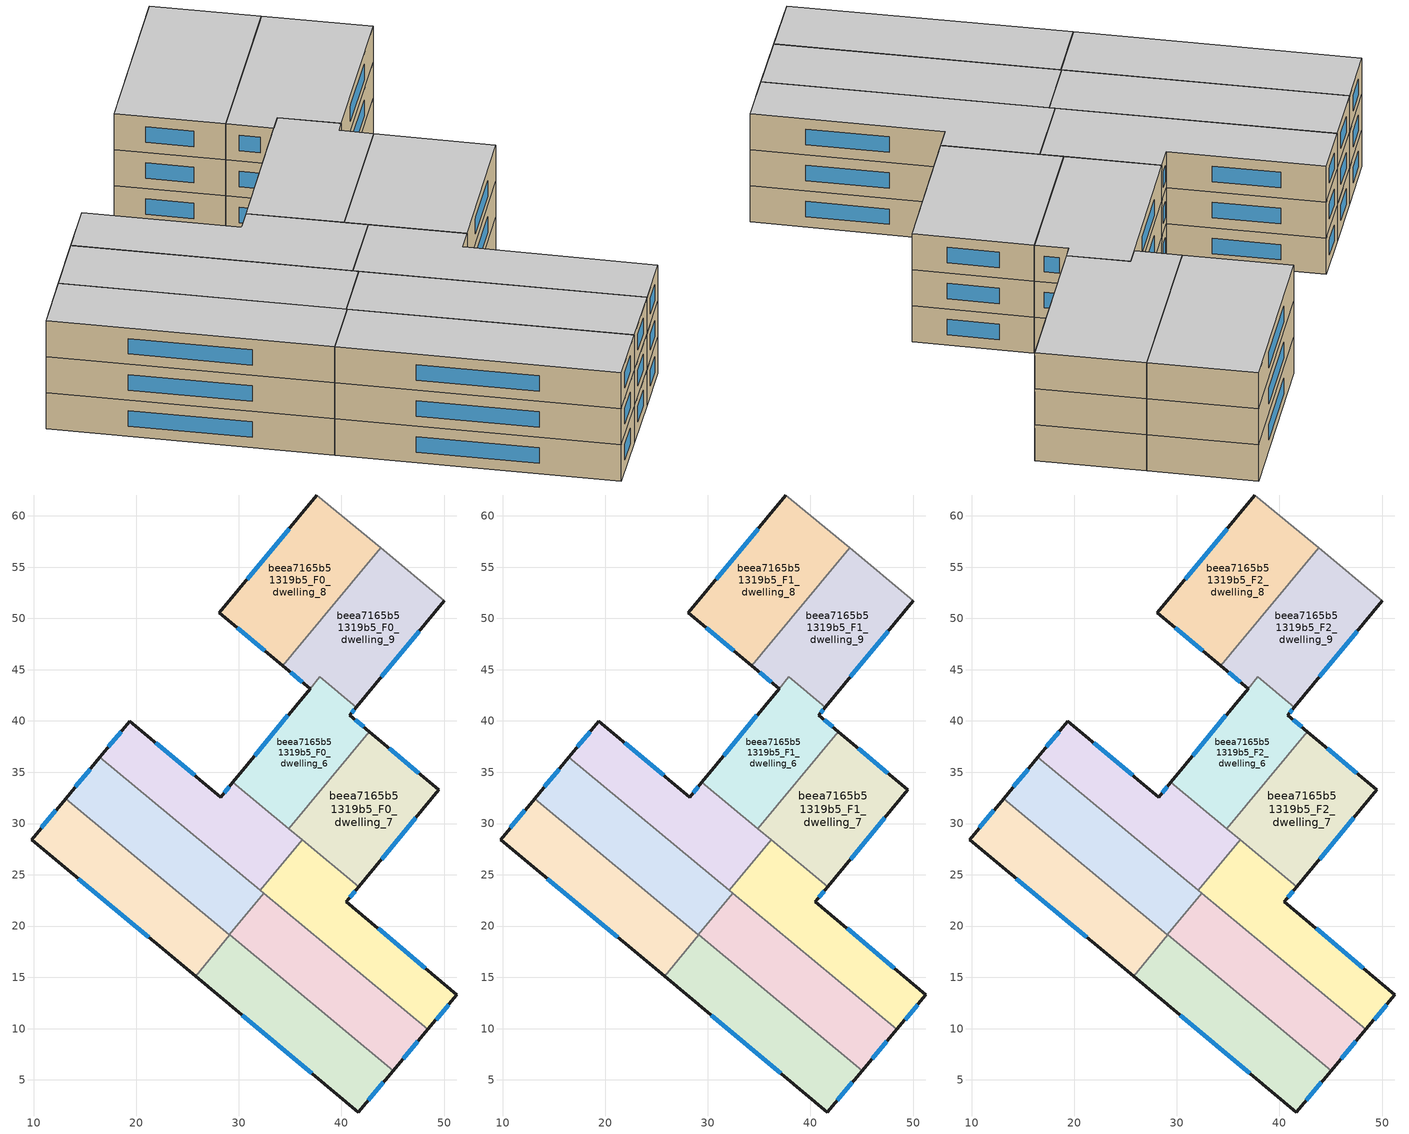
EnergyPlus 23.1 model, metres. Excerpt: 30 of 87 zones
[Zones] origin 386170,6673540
beea7165b51319b5_F0_dwelling_0
 floor ground (EU_floor_Construction): 29.12,19.13 25.78,15.1 9.79,28.42 13.11,32.43 z0
 wall outside (EU_wall_Construction): 13.11,32.43 9.79,28.42 25.78,15.1 z0:3
 wall to beea7165b51319b5_F0_dwelling_1 (EU_wall_Construction): 25.78,15.1 29.12,19.13 z0:3
 wall to beea7165b51319b5_F0_dwelling_2 (EU_wall_Construction): 29.08,19.17 13.11,32.43 z0:3
 wall to beea7165b51319b5_F0_dwelling_3 (EU_wall_Construction): 29.12,19.13 29.08,19.17 z0:3
 window (EU_Window_Construction): 14.36,24.61 21.21,18.91 / 12.16,31.29 10.74,29.57 z0.86:2.14
beea7165b51319b5_F0_dwelling_1
 floor ground (EU_floor_Construction): 45.05,5.91 41.66,1.87 25.78,15.1 29.12,19.13 z0
 wall outside (EU_wall_Construction): 25.78,15.1 41.66,1.87 45.05,5.91 z0:3
 wall to beea7165b51319b5_F0_dwelling_3 (EU_wall_Construction): 45.05,5.91 29.12,19.13 z0:3
 window (EU_Window_Construction): 42.63,3.03 44.08,4.76 / 30.31,11.32 37.12,5.65 z0.86:2.14
beea7165b51319b5_F0_dwelling_2
 floor ground (EU_floor_Construction): 32.43,23.2 29.08,19.17 13.11,32.43 16.45,36.46 z0
 wall outside (EU_wall_Construction): 16.45,36.46 13.11,32.43 z0:3
 wall to beea7165b51319b5_F0_dwelling_3 (EU_wall_Construction): 29.08,19.17 32.43,23.2 z0:3
 wall to beea7165b51319b5_F0_dwelling_4 (EU_wall_Construction): 32.09,23.47 16.45,36.46 z0:3
 wall to beea7165b51319b5_F0_dwelling_5 (EU_wall_Construction): 32.43,23.2 32.09,23.47 z0:3
 window (EU_Window_Construction): 15.5,35.31 14.07,33.58 z0.86:2.14
beea7165b51319b5_F0_dwelling_3
 floor ground (EU_floor_Construction): 48.41,9.92 45.05,5.91 29.08,19.17 32.43,23.2 z0
 wall outside (EU_wall_Construction): 45.05,5.91 48.41,9.92 z0:3
 wall to beea7165b51319b5_F0_dwelling_5 (EU_wall_Construction): 48.41,9.92 32.43,23.2 z0:3
 window (EU_Window_Construction): 46.01,7.06 47.45,8.77 z0.86:2.14
beea7165b51319b5_F0_dwelling_4
 floor ground (EU_floor_Construction): 29.41,34.02 36.18,28.4 32.09,23.47 16.45,36.46 19.35,39.97 28.22,32.58 z0
 wall outside (EU_wall_Construction): 29.41,34.02 28.22,32.58 19.35,39.97 16.45,36.46 z0:3
 wall to beea7165b51319b5_F0_dwelling_5 (EU_wall_Construction): 32.09,23.47 36.18,28.4 z0:3
 wall to beea7165b51319b5_F0_dwelling_6 (EU_wall_Construction): 34.85,29.51 29.41,34.02 z0:3
 wall to beea7165b51319b5_F0_dwelling_7 (EU_wall_Construction): 36.18,28.4 34.85,29.51 z0:3
 window (EU_Window_Construction): 29.07,33.61 28.56,32.99 / 18.52,38.97 17.28,37.47 / 25.69,34.69 21.88,37.86 z0.86:2.14
beea7165b51319b5_F0_dwelling_5
 floor ground (EU_floor_Construction): 41.68,23.83 40.49,22.38 51.26,13.3 48.41,9.92 32.09,23.47 36.18,28.4 z0
 wall outside (EU_wall_Construction): 48.41,9.92 51.26,13.3 40.49,22.38 41.68,23.83 z0:3
 wall to beea7165b51319b5_F0_dwelling_7 (EU_wall_Construction): 41.68,23.83 36.18,28.4 z0:3
 window (EU_Window_Construction): 40.83,22.8 41.34,23.42 / 48.18,15.9 43.57,19.79 / 49.23,10.89 50.44,12.34 z0.86:2.14
beea7165b51319b5_F0_dwelling_6
 floor ground (EU_floor_Construction): 41.44,41.33 40.81,40.57 42.71,38.97 34.85,29.51 29.41,34.02 36.94,43.15 37.88,44.29 z0
 wall outside (EU_wall_Construction): 42.71,38.97 40.81,40.57 41.44,41.33 / 36.94,43.15 29.41,34.02 z0:3
 wall to beea7165b51319b5_F0_dwelling_7 (EU_wall_Construction): 34.85,29.51 42.71,38.97 z0:3
 wall to beea7165b51319b5_F0_dwelling_9 (EU_wall_Construction): 41.44,41.33 37.88,44.29 36.94,43.15 z0:3
 window (EU_Window_Construction): 40.99,40.79 41.26,41.12 / 42.17,39.42 41.35,40.11 / 34.79,40.54 31.56,36.63 z0.86:2.14
beea7165b51319b5_F0_dwelling_7
 floor ground (EU_floor_Construction): 49.47,33.28 41.68,23.83 34.85,29.51 42.71,38.97 z0
 wall outside (EU_wall_Construction): 41.68,23.83 49.47,33.28 42.71,38.97 z0:3
 window (EU_Window_Construction): 47.54,34.91 44.64,37.34 / 43.91,26.53 47.25,30.58 z0.86:2.14
beea7165b51319b5_F0_dwelling_8
 floor ground (EU_floor_Construction): 43.82,56.87 35.22,46.5 34.28,45.38 28.1,50.54 37.61,62.03 z0
 wall outside (EU_wall_Construction): 37.61,62.03 28.1,50.54 34.28,45.38 z0:3
 wall adiabatic (EU_wall_Construction): 43.82,56.87 37.61,62.03 z0:3
 wall to beea7165b51319b5_F0_dwelling_9 (EU_wall_Construction): 34.28,45.38 35.22,46.5 43.82,56.87 z0:3
 window (EU_Window_Construction): 29.86,49.07 32.51,46.86 / 34.89,58.75 30.82,53.83 z0.86:2.14
beea7165b51319b5_F0_dwelling_9
 floor ground (EU_floor_Construction): 50.01,51.73 41.44,41.33 37.88,44.29 36.94,43.15 34.28,45.38 43.82,56.87 z0
 wall outside (EU_wall_Construction): 41.44,41.33 50.01,51.73 / 34.28,45.38 36.94,43.15 z0:3
 wall adiabatic (EU_wall_Construction): 50.01,51.73 43.82,56.87 z0:3
 window (EU_Window_Construction): 43.89,44.3 47.56,48.76 / 35.04,44.74 36.18,43.79 z0.86:2.14
beea7165b51319b5_F1_dwelling_0
 floor to beea7165b51319b5_F0_dwelling_0 (EU_floor_Construction): 29.12,19.13 25.78,15.1 9.79,28.42 13.11,32.43 z3
 wall outside (EU_wall_Construction): 13.11,32.43 9.79,28.42 25.78,15.1 z3:6
 wall to beea7165b51319b5_F1_dwelling_1 (EU_wall_Construction): 25.78,15.1 29.12,19.13 z3:6
 wall to beea7165b51319b5_F1_dwelling_2 (EU_wall_Construction): 29.08,19.17 13.11,32.43 z3:6
 wall to beea7165b51319b5_F1_dwelling_3 (EU_wall_Construction): 29.12,19.13 29.08,19.17 z3:6
 window (EU_Window_Construction): 14.36,24.61 21.21,18.91 / 12.16,31.29 10.74,29.57 z3.86:5.14
beea7165b51319b5_F1_dwelling_1
 floor to beea7165b51319b5_F0_dwelling_1 (EU_floor_Construction): 45.05,5.91 41.66,1.87 25.78,15.1 29.12,19.13 z3
 wall outside (EU_wall_Construction): 25.78,15.1 41.66,1.87 45.05,5.91 z3:6
 wall to beea7165b51319b5_F1_dwelling_3 (EU_wall_Construction): 45.05,5.91 29.12,19.13 z3:6
 window (EU_Window_Construction): 42.63,3.03 44.08,4.76 / 30.31,11.32 37.12,5.65 z3.86:5.14
beea7165b51319b5_F1_dwelling_2
 floor to beea7165b51319b5_F0_dwelling_2 (EU_floor_Construction): 32.43,23.2 29.08,19.17 13.11,32.43 16.45,36.46 z3
 wall outside (EU_wall_Construction): 16.45,36.46 13.11,32.43 z3:6
 wall to beea7165b51319b5_F1_dwelling_3 (EU_wall_Construction): 29.08,19.17 32.43,23.2 z3:6
 wall to beea7165b51319b5_F1_dwelling_4 (EU_wall_Construction): 32.09,23.47 16.45,36.46 z3:6
 wall to beea7165b51319b5_F1_dwelling_5 (EU_wall_Construction): 32.43,23.2 32.09,23.47 z3:6
 window (EU_Window_Construction): 15.5,35.31 14.07,33.58 z3.86:5.14
beea7165b51319b5_F1_dwelling_3
 floor to beea7165b51319b5_F0_dwelling_3 (EU_floor_Construction): 48.41,9.92 45.05,5.91 29.08,19.17 32.43,23.2 z3
 wall outside (EU_wall_Construction): 45.05,5.91 48.41,9.92 z3:6
 wall to beea7165b51319b5_F1_dwelling_5 (EU_wall_Construction): 48.41,9.92 32.43,23.2 z3:6
 window (EU_Window_Construction): 46.01,7.06 47.45,8.77 z3.86:5.14
beea7165b51319b5_F1_dwelling_4
 floor to beea7165b51319b5_F0_dwelling_4 (EU_floor_Construction): 29.41,34.02 36.18,28.4 32.09,23.47 16.45,36.46 19.35,39.97 28.22,32.58 z3
 wall outside (EU_wall_Construction): 29.41,34.02 28.22,32.58 19.35,39.97 16.45,36.46 z3:6
 wall to beea7165b51319b5_F1_dwelling_5 (EU_wall_Construction): 32.09,23.47 36.18,28.4 z3:6
 wall to beea7165b51319b5_F1_dwelling_6 (EU_wall_Construction): 34.85,29.51 29.41,34.02 z3:6
 wall to beea7165b51319b5_F1_dwelling_7 (EU_wall_Construction): 36.18,28.4 34.85,29.51 z3:6
 window (EU_Window_Construction): 29.07,33.61 28.56,32.99 / 18.52,38.97 17.28,37.47 / 25.69,34.69 21.88,37.86 z3.86:5.14
beea7165b51319b5_F1_dwelling_5
 floor to beea7165b51319b5_F0_dwelling_5 (EU_floor_Construction): 41.68,23.83 40.49,22.38 51.26,13.3 48.41,9.92 32.09,23.47 36.18,28.4 z3
 wall outside (EU_wall_Construction): 48.41,9.92 51.26,13.3 40.49,22.38 41.68,23.83 z3:6
 wall to beea7165b51319b5_F1_dwelling_7 (EU_wall_Construction): 41.68,23.83 36.18,28.4 z3:6
 window (EU_Window_Construction): 40.83,22.8 41.34,23.42 / 48.18,15.9 43.57,19.79 / 49.23,10.89 50.44,12.34 z3.86:5.14
beea7165b51319b5_F1_dwelling_6
 floor to beea7165b51319b5_F0_dwelling_6 (EU_floor_Construction): 41.44,41.33 40.81,40.57 42.71,38.97 34.85,29.51 29.41,34.02 36.94,43.15 37.88,44.29 z3
 wall outside (EU_wall_Construction): 42.71,38.97 40.81,40.57 41.44,41.33 / 36.94,43.15 29.41,34.02 z3:6
 wall to beea7165b51319b5_F1_dwelling_7 (EU_wall_Construction): 34.85,29.51 42.71,38.97 z3:6
 wall to beea7165b51319b5_F1_dwelling_9 (EU_wall_Construction): 41.44,41.33 37.88,44.29 36.94,43.15 z3:6
 window (EU_Window_Construction): 40.99,40.79 41.26,41.12 / 42.17,39.42 41.35,40.11 / 34.79,40.54 31.56,36.63 z3.86:5.14
beea7165b51319b5_F1_dwelling_7
 floor to beea7165b51319b5_F0_dwelling_7 (EU_floor_Construction): 49.47,33.28 41.68,23.83 34.85,29.51 42.71,38.97 z3
 wall outside (EU_wall_Construction): 41.68,23.83 49.47,33.28 42.71,38.97 z3:6
 window (EU_Window_Construction): 47.54,34.91 44.64,37.34 / 43.91,26.53 47.25,30.58 z3.86:5.14
beea7165b51319b5_F1_dwelling_8
 floor to beea7165b51319b5_F0_dwelling_8 (EU_floor_Construction): 43.82,56.87 35.22,46.5 34.28,45.38 28.1,50.54 37.61,62.03 z3
 wall outside (EU_wall_Construction): 37.61,62.03 28.1,50.54 34.28,45.38 z3:6
 wall adiabatic (EU_wall_Construction): 43.82,56.87 37.61,62.03 z3:6
 wall to beea7165b51319b5_F1_dwelling_9 (EU_wall_Construction): 34.28,45.38 35.22,46.5 43.82,56.87 z3:6
 window (EU_Window_Construction): 29.86,49.07 32.51,46.86 / 34.89,58.75 30.82,53.83 z3.86:5.14
beea7165b51319b5_F1_dwelling_9
 floor to beea7165b51319b5_F0_dwelling_9 (EU_floor_Construction): 50.01,51.73 41.44,41.33 37.88,44.29 36.94,43.15 34.28,45.38 43.82,56.87 z3
 wall outside (EU_wall_Construction): 41.44,41.33 50.01,51.73 / 34.28,45.38 36.94,43.15 z3:6
 wall adiabatic (EU_wall_Construction): 50.01,51.73 43.82,56.87 z3:6
 window (EU_Window_Construction): 43.89,44.3 47.56,48.76 / 35.04,44.74 36.18,43.79 z3.86:5.14
beea7165b51319b5_F2_dwelling_0
 floor to beea7165b51319b5_F1_dwelling_0 (EU_floor_Construction): 29.12,19.13 25.78,15.1 9.79,28.42 13.11,32.43 z6
 wall outside (EU_wall_Construction): 13.11,32.43 9.79,28.42 25.78,15.1 z6:9
 wall to beea7165b51319b5_F2_dwelling_1 (EU_wall_Construction): 25.78,15.1 29.12,19.13 z6:9
 wall to beea7165b51319b5_F2_dwelling_2 (EU_wall_Construction): 29.08,19.17 13.11,32.43 z6:9
 wall to beea7165b51319b5_F2_dwelling_3 (EU_wall_Construction): 29.12,19.13 29.08,19.17 z6:9
 window (EU_Window_Construction): 14.36,24.61 21.21,18.91 / 12.16,31.29 10.74,29.57 z6.86:8.14
 ceiling to beea7165b51319b5_F3_dwelling_0 (EU_floor_Construction): 25.78,15.1 29.12,19.13 13.11,32.43 9.79,28.42 z9
beea7165b51319b5_F2_dwelling_1
 floor to beea7165b51319b5_F1_dwelling_1 (EU_floor_Construction): 45.05,5.91 41.66,1.87 25.78,15.1 29.12,19.13 z6
 wall outside (EU_wall_Construction): 25.78,15.1 41.66,1.87 45.05,5.91 z6:9
 wall to beea7165b51319b5_F2_dwelling_3 (EU_wall_Construction): 45.05,5.91 29.12,19.13 z6:9
 window (EU_Window_Construction): 42.63,3.03 44.08,4.76 / 30.31,11.32 37.12,5.65 z6.86:8.14
 ceiling to beea7165b51319b5_F3_dwelling_1 (EU_floor_Construction): 41.66,1.87 45.05,5.91 29.12,19.13 25.78,15.1 z9
beea7165b51319b5_F2_dwelling_2
 floor to beea7165b51319b5_F1_dwelling_2 (EU_floor_Construction): 32.43,23.2 29.08,19.17 13.11,32.43 16.45,36.46 z6
 wall outside (EU_wall_Construction): 16.45,36.46 13.11,32.43 z6:9
 wall to beea7165b51319b5_F2_dwelling_3 (EU_wall_Construction): 29.08,19.17 32.43,23.2 z6:9
 wall to beea7165b51319b5_F2_dwelling_4 (EU_wall_Construction): 32.09,23.47 16.45,36.46 z6:9
 wall to beea7165b51319b5_F2_dwelling_5 (EU_wall_Construction): 32.43,23.2 32.09,23.47 z6:9
 window (EU_Window_Construction): 15.5,35.31 14.07,33.58 z6.86:8.14
 ceiling to beea7165b51319b5_F3_dwelling_2 (EU_floor_Construction): 29.08,19.17 32.43,23.2 16.45,36.46 13.11,32.43 z9
beea7165b51319b5_F2_dwelling_3
 floor to beea7165b51319b5_F1_dwelling_3 (EU_floor_Construction): 48.41,9.92 45.05,5.91 29.08,19.17 32.43,23.2 z6
 wall outside (EU_wall_Construction): 45.05,5.91 48.41,9.92 z6:9
 wall to beea7165b51319b5_F2_dwelling_5 (EU_wall_Construction): 48.41,9.92 32.43,23.2 z6:9
 window (EU_Window_Construction): 46.01,7.06 47.45,8.77 z6.86:8.14
 ceiling to beea7165b51319b5_F3_dwelling_3 (EU_floor_Construction): 45.05,5.91 48.41,9.92 32.43,23.2 29.08,19.17 z9
beea7165b51319b5_F2_dwelling_4
 floor to beea7165b51319b5_F1_dwelling_4 (EU_floor_Construction): 29.41,34.02 36.18,28.4 32.09,23.47 16.45,36.46 19.35,39.97 28.22,32.58 z6
 wall outside (EU_wall_Construction): 29.41,34.02 28.22,32.58 19.35,39.97 16.45,36.46 z6:9
 wall to beea7165b51319b5_F2_dwelling_5 (EU_wall_Construction): 32.09,23.47 36.18,28.4 z6:9
 wall to beea7165b51319b5_F2_dwelling_6 (EU_wall_Construction): 34.85,29.51 29.41,34.02 z6:9
 wall to beea7165b51319b5_F2_dwelling_7 (EU_wall_Construction): 36.18,28.4 34.85,29.51 z6:9
 window (EU_Window_Construction): 29.07,33.61 28.56,32.99 / 18.52,38.97 17.28,37.47 / 25.69,34.69 21.88,37.86 z6.86:8.14
 ceiling to beea7165b51319b5_F3_dwelling_4 (EU_floor_Construction): 32.09,23.47 36.18,28.4 29.41,34.02 28.22,32.58 19.35,39.97 16.45,36.46 z9
beea7165b51319b5_F2_dwelling_5
 floor to beea7165b51319b5_F1_dwelling_5 (EU_floor_Construction): 41.68,23.83 40.49,22.38 51.26,13.3 48.41,9.92 32.09,23.47 36.18,28.4 z6
 wall outside (EU_wall_Construction): 48.41,9.92 51.26,13.3 40.49,22.38 41.68,23.83 z6:9
 wall to beea7165b51319b5_F2_dwelling_7 (EU_wall_Construction): 41.68,23.83 36.18,28.4 z6:9
 window (EU_Window_Construction): 40.83,22.8 41.34,23.42 / 48.18,15.9 43.57,19.79 / 49.23,10.89 50.44,12.34 z6.86:8.14
 ceiling to beea7165b51319b5_F3_dwelling_5 (EU_floor_Construction): 48.41,9.92 51.26,13.3 40.49,22.38 41.68,23.83 36.18,28.4 32.09,23.47 z9
beea7165b51319b5_F2_dwelling_6
 floor to beea7165b51319b5_F1_dwelling_6 (EU_floor_Construction): 41.44,41.33 40.81,40.57 42.71,38.97 34.85,29.51 29.41,34.02 36.94,43.15 37.88,44.29 z6
 wall outside (EU_wall_Construction): 42.71,38.97 40.81,40.57 41.44,41.33 / 36.94,43.15 29.41,34.02 z6:9
 wall to beea7165b51319b5_F2_dwelling_7 (EU_wall_Construction): 34.85,29.51 42.71,38.97 z6:9
 wall to beea7165b51319b5_F2_dwelling_9 (EU_wall_Construction): 41.44,41.33 37.88,44.29 36.94,43.15 z6:9
 window (EU_Window_Construction): 40.99,40.79 41.26,41.12 / 42.17,39.42 41.35,40.11 / 34.79,40.54 31.56,36.63 z6.86:8.14
 ceiling to beea7165b51319b5_F3_dwelling_6 (EU_floor_Construction): 34.85,29.51 42.71,38.97 40.81,40.57 41.44,41.33 37.88,44.29 36.94,43.15 29.41,34.02 z9
beea7165b51319b5_F2_dwelling_7
 floor to beea7165b51319b5_F1_dwelling_7 (EU_floor_Construction): 49.47,33.28 41.68,23.83 34.85,29.51 42.71,38.97 z6
 wall outside (EU_wall_Construction): 41.68,23.83 49.47,33.28 42.71,38.97 z6:9
 window (EU_Window_Construction): 47.54,34.91 44.64,37.34 / 43.91,26.53 47.25,30.58 z6.86:8.14
 ceiling to beea7165b51319b5_F3_dwelling_7 (EU_floor_Construction): 41.68,23.83 49.47,33.28 42.71,38.97 34.85,29.51 z9
beea7165b51319b5_F2_dwelling_8
 floor to beea7165b51319b5_F1_dwelling_8 (EU_floor_Construction): 43.82,56.87 35.22,46.5 34.28,45.38 28.1,50.54 37.61,62.03 z6
 wall outside (EU_wall_Construction): 37.61,62.03 28.1,50.54 34.28,45.38 z6:9
 wall adiabatic (EU_wall_Construction): 43.82,56.87 37.61,62.03 z6:9
 wall to beea7165b51319b5_F2_dwelling_9 (EU_wall_Construction): 34.28,45.38 35.22,46.5 43.82,56.87 z6:9
 window (EU_Window_Construction): 29.86,49.07 32.51,46.86 / 34.89,58.75 30.82,53.83 z6.86:8.14
 ceiling to beea7165b51319b5_F3_dwelling_8 (EU_floor_Construction): 35.22,46.5 43.82,56.87 37.61,62.03 28.1,50.54 34.28,45.38 z9
beea7165b51319b5_F2_dwelling_9
 floor to beea7165b51319b5_F1_dwelling_9 (EU_floor_Construction): 50.01,51.73 41.44,41.33 37.88,44.29 36.94,43.15 34.28,45.38 43.82,56.87 z6
 wall outside (EU_wall_Construction): 41.44,41.33 50.01,51.73 / 34.28,45.38 36.94,43.15 z6:9
 wall adiabatic (EU_wall_Construction): 50.01,51.73 43.82,56.87 z6:9
 window (EU_Window_Construction): 43.89,44.3 47.56,48.76 / 35.04,44.74 36.18,43.79 z6.86:8.14
 ceiling to beea7165b51319b5_F3_dwelling_9 (EU_floor_Construction): 41.44,41.33 50.01,51.73 43.82,56.87 34.28,45.38 36.94,43.15 37.88,44.29 z9
[Building]
EU S2 Campaign: North Axis=0; Terrain=City; Solar Distribution=FullExterior
[Site:Location]
Helsinki-Vantaa.AP: Latitude=60.317; Longitude=24.963; Time Zone=2; Elevation=54.6
[SizingPeriod:WeatherFileDays]
AnnualSizingPeriod: Begin Month=1; Begin Day of Month=1; End Month=12; End Day of Month=31; Day of Week for Start Day=Monday; Use Weather File Daylight Saving Period=No; Use Weather File Rain and Snow Indicators=No
[MATERIAL]
EU_InternalMass_Material: Roughness=MediumRough; Thickness=0.1; Conductivity=1; Density=1800; Specific Heat=900; Thermal Absorptance=0.9; Solar Absorptance=0.7; Visible Absorptance=0.7
[MATERIAL:NOMASS] Roughness=MediumRough; Thermal Absorptance=0.9; Solar Absorptance=0.7; Visible Absorptance=0.7
Name | Thermal Resistance
EU_wall_NoMass | 1.10183
EU_floor_NoMass | 1.70606
[WINDOWMATERIAL:SIMPLEGLAZINGSYSTEM]
EU_Window_SimpleGlazing: UFactor=3.11035; Solar Heat Gain Coefficient=0.8; Visible Transmittance=0.8
[CONSTRUCTION]
EU_wall_Construction: EU_wall_NoMass
EU_floor_Construction: EU_floor_NoMass
EU_Window_Construction: EU_Window_SimpleGlazing
EU_InternalMass_Construction: EU_InternalMass_Material
[ZONE] Type=1; Multiplier=1; Ceiling Height=autocalculate; Floor Area=autocalculate; Part of Total Floor Area=Yes
Name | Volume
beea7165b51319b5_F0_dwelling_0; beea7165b51319b5_F1_dwelling_0; beea7165b51319b5_F2_dwelling_0; beea7165b51319b5_F0_dwelling_3; beea7165b51319b5_F1_dwelling_3; beea7165b51319b5_F2_dwelling_3 | 326.14
beea7165b51319b5_F0_dwelling_1; beea7165b51319b5_F1_dwelling_1; beea7165b51319b5_F2_dwelling_1 | 326.136
beea7165b51319b5_F0_dwelling_2; beea7165b51319b5_F1_dwelling_2; beea7165b51319b5_F2_dwelling_2 | 326.131
beea7165b51319b5_F0_dwelling_4; beea7165b51319b5_F1_dwelling_4; beea7165b51319b5_F2_dwelling_4 | 326.134
beea7165b51319b5_F0_dwelling_5; beea7165b51319b5_F1_dwelling_5; beea7165b51319b5_F2_dwelling_5; beea7165b51319b5_F0_dwelling_7; beea7165b51319b5_F1_dwelling_7; beea7165b51319b5_F2_dwelling_7 | 326.153
beea7165b51319b5_F0_dwelling_6; beea7165b51319b5_F1_dwelling_6; beea7165b51319b5_F2_dwelling_6 | 275.742
beea7165b51319b5_F0_dwelling_8; beea7165b51319b5_F1_dwelling_8; beea7165b51319b5_F2_dwelling_8 | 361.25
beea7165b51319b5_F0_dwelling_9; beea7165b51319b5_F1_dwelling_9; beea7165b51319b5_F2_dwelling_9 | 341.477
[INTERNALMASS] Construction=EU_InternalMass_Construction
Name | Zone or ZoneList | Surface Area
beea7165b51319b5_F0_dwelling_0_EU_InternalMass | beea7165b51319b5_F0_dwelling_0 | 108.714
beea7165b51319b5_F0_dwelling_1_EU_InternalMass | beea7165b51319b5_F0_dwelling_1 | 108.712
beea7165b51319b5_F0_dwelling_2_EU_InternalMass | beea7165b51319b5_F0_dwelling_2 | 108.711
beea7165b51319b5_F0_dwelling_3_EU_InternalMass | beea7165b51319b5_F0_dwelling_3 | 108.713
beea7165b51319b5_F0_dwelling_4_EU_InternalMass | beea7165b51319b5_F0_dwelling_4 | 108.711
beea7165b51319b5_F0_dwelling_5_EU_InternalMass | beea7165b51319b5_F0_dwelling_5 | 108.718
beea7165b51319b5_F0_dwelling_6_EU_InternalMass | beea7165b51319b5_F0_dwelling_6 | 91.9176
beea7165b51319b5_F0_dwelling_7_EU_InternalMass | beea7165b51319b5_F0_dwelling_7 | 108.718
beea7165b51319b5_F0_dwelling_8_EU_InternalMass | beea7165b51319b5_F0_dwelling_8 | 120.417
beea7165b51319b5_F0_dwelling_9_EU_InternalMass | beea7165b51319b5_F0_dwelling_9 | 113.823
beea7165b51319b5_F1_dwelling_0_EU_InternalMass | beea7165b51319b5_F1_dwelling_0 | 108.714
beea7165b51319b5_F1_dwelling_1_EU_InternalMass | beea7165b51319b5_F1_dwelling_1 | 108.712
beea7165b51319b5_F1_dwelling_2_EU_InternalMass | beea7165b51319b5_F1_dwelling_2 | 108.711
beea7165b51319b5_F1_dwelling_3_EU_InternalMass | beea7165b51319b5_F1_dwelling_3 | 108.713
beea7165b51319b5_F1_dwelling_4_EU_InternalMass | beea7165b51319b5_F1_dwelling_4 | 108.711
beea7165b51319b5_F1_dwelling_5_EU_InternalMass | beea7165b51319b5_F1_dwelling_5 | 108.718
beea7165b51319b5_F1_dwelling_6_EU_InternalMass | beea7165b51319b5_F1_dwelling_6 | 91.9176
beea7165b51319b5_F1_dwelling_7_EU_InternalMass | beea7165b51319b5_F1_dwelling_7 | 108.718
beea7165b51319b5_F1_dwelling_8_EU_InternalMass | beea7165b51319b5_F1_dwelling_8 | 120.417
beea7165b51319b5_F1_dwelling_9_EU_InternalMass | beea7165b51319b5_F1_dwelling_9 | 113.823
beea7165b51319b5_F2_dwelling_0_EU_InternalMass | beea7165b51319b5_F2_dwelling_0 | 108.714
beea7165b51319b5_F2_dwelling_1_EU_InternalMass | beea7165b51319b5_F2_dwelling_1 | 108.712
beea7165b51319b5_F2_dwelling_2_EU_InternalMass | beea7165b51319b5_F2_dwelling_2 | 108.711
beea7165b51319b5_F2_dwelling_3_EU_InternalMass | beea7165b51319b5_F2_dwelling_3 | 108.713
beea7165b51319b5_F2_dwelling_4_EU_InternalMass | beea7165b51319b5_F2_dwelling_4 | 108.711
beea7165b51319b5_F2_dwelling_5_EU_InternalMass | beea7165b51319b5_F2_dwelling_5 | 108.718
beea7165b51319b5_F2_dwelling_6_EU_InternalMass | beea7165b51319b5_F2_dwelling_6 | 91.9176
beea7165b51319b5_F2_dwelling_7_EU_InternalMass | beea7165b51319b5_F2_dwelling_7 | 108.718
beea7165b51319b5_F2_dwelling_8_EU_InternalMass | beea7165b51319b5_F2_dwelling_8 | 120.417
beea7165b51319b5_F2_dwelling_9_EU_InternalMass | beea7165b51319b5_F2_dwelling_9 | 113.823
[OTHEREQUIPMENT] Fuel Type=Electricity; Design Level Calculation Method=Watts/Area; Power per Zone Floor Area=1; Fraction Latent=0; Fraction Radiant=0; Fraction Lost=0; Carbon Dioxide Generation Rate=0; EndUse Subcategory=EU_Step8_InternalGains
Name | Zone or ZoneList or Space or SpaceList | Schedule
EU_Step8_InternalGain_beea7165b51319b5_F0_dwelling_0_f000 | beea7165b51319b5_F0_dwelling_0 | EU_Step8_GainSchedule_beea7165b51319b5_F0_dwelling_0_f000
EU_Step8_InternalGain_beea7165b51319b5_F0_dwelling_1_f000 | beea7165b51319b5_F0_dwelling_1 | EU_Step8_GainSchedule_beea7165b51319b5_F0_dwelling_1_f000
EU_Step8_InternalGain_beea7165b51319b5_F0_dwelling_2_f000 | beea7165b51319b5_F0_dwelling_2 | EU_Step8_GainSchedule_beea7165b51319b5_F0_dwelling_2_f000
EU_Step8_InternalGain_beea7165b51319b5_F0_dwelling_3_f000 | beea7165b51319b5_F0_dwelling_3 | EU_Step8_GainSchedule_beea7165b51319b5_F0_dwelling_3_f000
EU_Step8_InternalGain_beea7165b51319b5_F0_dwelling_4_f000 | beea7165b51319b5_F0_dwelling_4 | EU_Step8_GainSchedule_beea7165b51319b5_F0_dwelling_4_f000
EU_Step8_InternalGain_beea7165b51319b5_F0_dwelling_5_f000 | beea7165b51319b5_F0_dwelling_5 | EU_Step8_GainSchedule_beea7165b51319b5_F0_dwelling_5_f000
EU_Step8_InternalGain_beea7165b51319b5_F0_dwelling_6_f000 | beea7165b51319b5_F0_dwelling_6 | EU_Step8_GainSchedule_beea7165b51319b5_F0_dwelling_6_f000
EU_Step8_InternalGain_beea7165b51319b5_F0_dwelling_7_f000 | beea7165b51319b5_F0_dwelling_7 | EU_Step8_GainSchedule_beea7165b51319b5_F0_dwelling_7_f000
EU_Step8_InternalGain_beea7165b51319b5_F0_dwelling_8_f000 | beea7165b51319b5_F0_dwelling_8 | EU_Step8_GainSchedule_beea7165b51319b5_F0_dwelling_8_f000
EU_Step8_InternalGain_beea7165b51319b5_F0_dwelling_9_f000 | beea7165b51319b5_F0_dwelling_9 | EU_Step8_GainSchedule_beea7165b51319b5_F0_dwelling_9_f000
EU_Step8_InternalGain_beea7165b51319b5_F1_dwelling_0_f000 | beea7165b51319b5_F1_dwelling_0 | EU_Step8_GainSchedule_beea7165b51319b5_F1_dwelling_0_f000
EU_Step8_InternalGain_beea7165b51319b5_F1_dwelling_1_f000 | beea7165b51319b5_F1_dwelling_1 | EU_Step8_GainSchedule_beea7165b51319b5_F1_dwelling_1_f000
EU_Step8_InternalGain_beea7165b51319b5_F1_dwelling_2_f000 | beea7165b51319b5_F1_dwelling_2 | EU_Step8_GainSchedule_beea7165b51319b5_F1_dwelling_2_f000
EU_Step8_InternalGain_beea7165b51319b5_F1_dwelling_3_f000 | beea7165b51319b5_F1_dwelling_3 | EU_Step8_GainSchedule_beea7165b51319b5_F1_dwelling_3_f000
EU_Step8_InternalGain_beea7165b51319b5_F1_dwelling_4_f000 | beea7165b51319b5_F1_dwelling_4 | EU_Step8_GainSchedule_beea7165b51319b5_F1_dwelling_4_f000
EU_Step8_InternalGain_beea7165b51319b5_F1_dwelling_5_f000 | beea7165b51319b5_F1_dwelling_5 | EU_Step8_GainSchedule_beea7165b51319b5_F1_dwelling_5_f000
EU_Step8_InternalGain_beea7165b51319b5_F1_dwelling_6_f000 | beea7165b51319b5_F1_dwelling_6 | EU_Step8_GainSchedule_beea7165b51319b5_F1_dwelling_6_f000
EU_Step8_InternalGain_beea7165b51319b5_F1_dwelling_7_f000 | beea7165b51319b5_F1_dwelling_7 | EU_Step8_GainSchedule_beea7165b51319b5_F1_dwelling_7_f000
EU_Step8_InternalGain_beea7165b51319b5_F1_dwelling_8_f000 | beea7165b51319b5_F1_dwelling_8 | EU_Step8_GainSchedule_beea7165b51319b5_F1_dwelling_8_f000
EU_Step8_InternalGain_beea7165b51319b5_F1_dwelling_9_f000 | beea7165b51319b5_F1_dwelling_9 | EU_Step8_GainSchedule_beea7165b51319b5_F1_dwelling_9_f000
EU_Step8_InternalGain_beea7165b51319b5_F2_dwelling_0_f000 | beea7165b51319b5_F2_dwelling_0 | EU_Step8_GainSchedule_beea7165b51319b5_F2_dwelling_0_f000
EU_Step8_InternalGain_beea7165b51319b5_F2_dwelling_1_f000 | beea7165b51319b5_F2_dwelling_1 | EU_Step8_GainSchedule_beea7165b51319b5_F2_dwelling_1_f000
EU_Step8_InternalGain_beea7165b51319b5_F2_dwelling_2_f000 | beea7165b51319b5_F2_dwelling_2 | EU_Step8_GainSchedule_beea7165b51319b5_F2_dwelling_2_f000
EU_Step8_InternalGain_beea7165b51319b5_F2_dwelling_3_f000 | beea7165b51319b5_F2_dwelling_3 | EU_Step8_GainSchedule_beea7165b51319b5_F2_dwelling_3_f000
EU_Step8_InternalGain_beea7165b51319b5_F2_dwelling_4_f000 | beea7165b51319b5_F2_dwelling_4 | EU_Step8_GainSchedule_beea7165b51319b5_F2_dwelling_4_f000
EU_Step8_InternalGain_beea7165b51319b5_F2_dwelling_5_f000 | beea7165b51319b5_F2_dwelling_5 | EU_Step8_GainSchedule_beea7165b51319b5_F2_dwelling_5_f000
EU_Step8_InternalGain_beea7165b51319b5_F2_dwelling_6_f000 | beea7165b51319b5_F2_dwelling_6 | EU_Step8_GainSchedule_beea7165b51319b5_F2_dwelling_6_f000
EU_Step8_InternalGain_beea7165b51319b5_F2_dwelling_7_f000 | beea7165b51319b5_F2_dwelling_7 | EU_Step8_GainSchedule_beea7165b51319b5_F2_dwelling_7_f000
EU_Step8_InternalGain_beea7165b51319b5_F2_dwelling_8_f000 | beea7165b51319b5_F2_dwelling_8 | EU_Step8_GainSchedule_beea7165b51319b5_F2_dwelling_8_f000
EU_Step8_InternalGain_beea7165b51319b5_F2_dwelling_9_f000 | beea7165b51319b5_F2_dwelling_9 | EU_Step8_GainSchedule_beea7165b51319b5_F2_dwelling_9_f000
[ZONEVENTILATION:DESIGNFLOWRATE] Schedule=EU_AlwaysOn; Design Flow Rate Calculation Method=AirChanges/Hour; Air Changes per Hour=0.756316; Ventilation Type=Natural; Fan Pressure Rise=0; Fan Total Efficiency=1; Constant Term Coefficient=1; Temperature Term Coefficient=0; Velocity Term Coefficient=0; Velocity Squared Term Coefficient=0; Minimum Indoor Temperature=-100; Maximum Indoor Temperature=100; Delta Temperature=-100; Minimum Outdoor Temperature=-100; Maximum Outdoor Temperature=100; Maximum Wind Speed=40
Name | Zone or ZoneList or Space or SpaceList
EU_ConstantAir_beea7165b51319b5_F0_dwelling_0 | beea7165b51319b5_F0_dwelling_0
EU_ConstantAir_beea7165b51319b5_F0_dwelling_1 | beea7165b51319b5_F0_dwelling_1
EU_ConstantAir_beea7165b51319b5_F0_dwelling_2 | beea7165b51319b5_F0_dwelling_2
EU_ConstantAir_beea7165b51319b5_F0_dwelling_3 | beea7165b51319b5_F0_dwelling_3
EU_ConstantAir_beea7165b51319b5_F0_dwelling_4 | beea7165b51319b5_F0_dwelling_4
EU_ConstantAir_beea7165b51319b5_F0_dwelling_5 | beea7165b51319b5_F0_dwelling_5
EU_ConstantAir_beea7165b51319b5_F0_dwelling_6 | beea7165b51319b5_F0_dwelling_6
EU_ConstantAir_beea7165b51319b5_F0_dwelling_7 | beea7165b51319b5_F0_dwelling_7
EU_ConstantAir_beea7165b51319b5_F0_dwelling_8 | beea7165b51319b5_F0_dwelling_8
EU_ConstantAir_beea7165b51319b5_F0_dwelling_9 | beea7165b51319b5_F0_dwelling_9
EU_ConstantAir_beea7165b51319b5_F1_dwelling_0 | beea7165b51319b5_F1_dwelling_0
EU_ConstantAir_beea7165b51319b5_F1_dwelling_1 | beea7165b51319b5_F1_dwelling_1
EU_ConstantAir_beea7165b51319b5_F1_dwelling_2 | beea7165b51319b5_F1_dwelling_2
EU_ConstantAir_beea7165b51319b5_F1_dwelling_3 | beea7165b51319b5_F1_dwelling_3
EU_ConstantAir_beea7165b51319b5_F1_dwelling_4 | beea7165b51319b5_F1_dwelling_4
EU_ConstantAir_beea7165b51319b5_F1_dwelling_5 | beea7165b51319b5_F1_dwelling_5
EU_ConstantAir_beea7165b51319b5_F1_dwelling_6 | beea7165b51319b5_F1_dwelling_6
EU_ConstantAir_beea7165b51319b5_F1_dwelling_7 | beea7165b51319b5_F1_dwelling_7
EU_ConstantAir_beea7165b51319b5_F1_dwelling_8 | beea7165b51319b5_F1_dwelling_8
EU_ConstantAir_beea7165b51319b5_F1_dwelling_9 | beea7165b51319b5_F1_dwelling_9
EU_ConstantAir_beea7165b51319b5_F2_dwelling_0 | beea7165b51319b5_F2_dwelling_0
EU_ConstantAir_beea7165b51319b5_F2_dwelling_1 | beea7165b51319b5_F2_dwelling_1
EU_ConstantAir_beea7165b51319b5_F2_dwelling_2 | beea7165b51319b5_F2_dwelling_2
EU_ConstantAir_beea7165b51319b5_F2_dwelling_3 | beea7165b51319b5_F2_dwelling_3
EU_ConstantAir_beea7165b51319b5_F2_dwelling_4 | beea7165b51319b5_F2_dwelling_4
EU_ConstantAir_beea7165b51319b5_F2_dwelling_5 | beea7165b51319b5_F2_dwelling_5
EU_ConstantAir_beea7165b51319b5_F2_dwelling_6 | beea7165b51319b5_F2_dwelling_6
EU_ConstantAir_beea7165b51319b5_F2_dwelling_7 | beea7165b51319b5_F2_dwelling_7
EU_ConstantAir_beea7165b51319b5_F2_dwelling_8 | beea7165b51319b5_F2_dwelling_8
EU_ConstantAir_beea7165b51319b5_F2_dwelling_9 | beea7165b51319b5_F2_dwelling_9
[HVACTEMPLATE:THERMOSTAT] Constant Heating Setpoint=20; Constant Cooling Setpoint=50
EU_HeatOnly_beea7165b51319b5_F0_dwelling_0; EU_HeatOnly_beea7165b51319b5_F0_dwelling_1; EU_HeatOnly_beea7165b51319b5_F0_dwelling_2; EU_HeatOnly_beea7165b51319b5_F0_dwelling_3; EU_HeatOnly_beea7165b51319b5_F0_dwelling_4; EU_HeatOnly_beea7165b51319b5_F0_dwelling_5; EU_HeatOnly_beea7165b51319b5_F0_dwelling_6; EU_HeatOnly_beea7165b51319b5_F0_dwelling_7; EU_HeatOnly_beea7165b51319b5_F0_dwelling_8; EU_HeatOnly_beea7165b51319b5_F0_dwelling_9; EU_HeatOnly_beea7165b51319b5_F1_dwelling_0; EU_HeatOnly_beea7165b51319b5_F1_dwelling_1; EU_HeatOnly_beea7165b51319b5_F1_dwelling_2; EU_HeatOnly_beea7165b51319b5_F1_dwelling_3; EU_HeatOnly_beea7165b51319b5_F1_dwelling_4; EU_HeatOnly_beea7165b51319b5_F1_dwelling_5; EU_HeatOnly_beea7165b51319b5_F1_dwelling_6; EU_HeatOnly_beea7165b51319b5_F1_dwelling_7; EU_HeatOnly_beea7165b51319b5_F1_dwelling_8; EU_HeatOnly_beea7165b51319b5_F1_dwelling_9; EU_HeatOnly_beea7165b51319b5_F2_dwelling_0; EU_HeatOnly_beea7165b51319b5_F2_dwelling_1; EU_HeatOnly_beea7165b51319b5_F2_dwelling_2; EU_HeatOnly_beea7165b51319b5_F2_dwelling_3; EU_HeatOnly_beea7165b51319b5_F2_dwelling_4; EU_HeatOnly_beea7165b51319b5_F2_dwelling_5; EU_HeatOnly_beea7165b51319b5_F2_dwelling_6; EU_HeatOnly_beea7165b51319b5_F2_dwelling_7; EU_HeatOnly_beea7165b51319b5_F2_dwelling_8; EU_HeatOnly_beea7165b51319b5_F2_dwelling_9; EU_HeatOnly_beea7165b51319b5_F3_dwelling_0; EU_HeatOnly_beea7165b51319b5_F3_dwelling_1; EU_HeatOnly_beea7165b51319b5_F3_dwelling_2; EU_HeatOnly_beea7165b51319b5_F3_dwelling_3; EU_HeatOnly_beea7165b51319b5_F3_dwelling_4; EU_HeatOnly_beea7165b51319b5_F3_dwelling_5; EU_HeatOnly_beea7165b51319b5_F3_dwelling_6; EU_HeatOnly_beea7165b51319b5_F3_dwelling_7; EU_HeatOnly_beea7165b51319b5_F3_dwelling_8; EU_HeatOnly_beea7165b51319b5_F3_dwelling_9; EU_HeatOnly_beea7165b51319b5_F4_dwelling_0; EU_HeatOnly_beea7165b51319b5_F4_dwelling_1; EU_HeatOnly_beea7165b51319b5_F4_dwelling_2; EU_HeatOnly_beea7165b51319b5_F4_dwelling_3; EU_HeatOnly_beea7165b51319b5_F4_dwelling_4; EU_HeatOnly_beea7165b51319b5_F4_dwelling_5; EU_HeatOnly_beea7165b51319b5_F4_dwelling_6; EU_HeatOnly_beea7165b51319b5_F4_dwelling_7; EU_HeatOnly_beea7165b51319b5_F4_dwelling_8; EU_HeatOnly_beea7165b51319b5_F4_dwelling_9; EU_HeatOnly_beea7165b51319b5_F5_dwelling_0; EU_HeatOnly_beea7165b51319b5_F5_dwelling_1; EU_HeatOnly_beea7165b51319b5_F5_dwelling_2; EU_HeatOnly_beea7165b51319b5_F5_dwelling_3; EU_HeatOnly_beea7165b51319b5_F5_dwelling_4; EU_HeatOnly_beea7165b51319b5_F5_dwelling_5; EU_HeatOnly_beea7165b51319b5_F5_dwelling_6; EU_HeatOnly_beea7165b51319b5_F5_dwelling_7; EU_HeatOnly_beea7165b51319b5_F5_dwelling_8; EU_HeatOnly_beea7165b51319b5_F5_dwelling_9; EU_HeatOnly_beea7165b51319b5_F6_dwelling_0; EU_HeatOnly_beea7165b51319b5_F6_dwelling_1; EU_HeatOnly_beea7165b51319b5_F6_dwelling_2; EU_HeatOnly_beea7165b51319b5_F6_dwelling_3; EU_HeatOnly_beea7165b51319b5_F6_dwelling_4; EU_HeatOnly_beea7165b51319b5_F6_dwelling_5; EU_HeatOnly_beea7165b51319b5_F6_dwelling_6; EU_HeatOnly_beea7165b51319b5_F6_dwelling_7; EU_HeatOnly_beea7165b51319b5_F6_dwelling_8; EU_HeatOnly_beea7165b51319b5_F7_dwelling_0; EU_HeatOnly_beea7165b51319b5_F7_dwelling_1; EU_HeatOnly_beea7165b51319b5_F7_dwelling_2; EU_HeatOnly_beea7165b51319b5_F7_dwelling_3; EU_HeatOnly_beea7165b51319b5_F7_dwelling_4; EU_HeatOnly_beea7165b51319b5_F7_dwelling_5; EU_HeatOnly_beea7165b51319b5_F7_dwelling_6; EU_HeatOnly_beea7165b51319b5_F7_dwelling_7; EU_HeatOnly_beea7165b51319b5_F7_dwelling_8; EU_HeatOnly_beea7165b51319b5_F8_dwelling_0; EU_HeatOnly_beea7165b51319b5_F8_dwelling_1; EU_HeatOnly_beea7165b51319b5_F8_dwelling_2; EU_HeatOnly_beea7165b51319b5_F8_dwelling_3; EU_HeatOnly_beea7165b51319b5_F8_dwelling_4; EU_HeatOnly_beea7165b51319b5_F8_dwelling_5; EU_HeatOnly_beea7165b51319b5_F8_dwelling_6; EU_HeatOnly_beea7165b51319b5_F8_dwelling_7; EU_HeatOnly_beea7165b51319b5_F8_dwelling_8
[HVACTEMPLATE:ZONE:IDEALLOADSAIRSYSTEM] System Availability Schedule=EU_AlwaysOn; Maximum Heating Supply Air Temperature=50; Minimum Cooling Supply Air Temperature=13; Maximum Heating Supply Air Humidity Ratio=0.0156; Minimum Cooling Supply Air Humidity Ratio=0.0077; Heating Limit=NoLimit; Cooling Limit=NoLimit; Heating Availability Schedule=EU_AlwaysOn; Cooling Availability Schedule=EU_CoolingOff; Dehumidification Control Type=ConstantSensibleHeatRatio; Cooling Sensible Heat Ratio=0.7; Dehumidification Setpoint=60; Humidification Control Type=None; Humidification Setpoint=30; Outdoor Air Method=None; Outdoor Air Flow Rate per Person=0.00944; Outdoor Air Flow Rate per Zone Floor Area=0; Outdoor Air Flow Rate per Zone=0; Demand Controlled Ventilation Type=None; Outdoor Air Economizer Type=NoEconomizer; Heat Recovery Type=None; Sensible Heat Recovery Effectiveness=0.7; Latent Heat Recovery Effectiveness=0.65
Name | Template Thermostat
beea7165b51319b5_F0_dwelling_0 | EU_HeatOnly_beea7165b51319b5_F0_dwelling_0
beea7165b51319b5_F0_dwelling_1 | EU_HeatOnly_beea7165b51319b5_F0_dwelling_1
beea7165b51319b5_F0_dwelling_2 | EU_HeatOnly_beea7165b51319b5_F0_dwelling_2
beea7165b51319b5_F0_dwelling_3 | EU_HeatOnly_beea7165b51319b5_F0_dwelling_3
beea7165b51319b5_F0_dwelling_4 | EU_HeatOnly_beea7165b51319b5_F0_dwelling_4
beea7165b51319b5_F0_dwelling_5 | EU_HeatOnly_beea7165b51319b5_F0_dwelling_5
beea7165b51319b5_F0_dwelling_6 | EU_HeatOnly_beea7165b51319b5_F0_dwelling_6
beea7165b51319b5_F0_dwelling_7 | EU_HeatOnly_beea7165b51319b5_F0_dwelling_7
beea7165b51319b5_F0_dwelling_8 | EU_HeatOnly_beea7165b51319b5_F0_dwelling_8
beea7165b51319b5_F0_dwelling_9 | EU_HeatOnly_beea7165b51319b5_F0_dwelling_9
beea7165b51319b5_F1_dwelling_0 | EU_HeatOnly_beea7165b51319b5_F1_dwelling_0
beea7165b51319b5_F1_dwelling_1 | EU_HeatOnly_beea7165b51319b5_F1_dwelling_1
beea7165b51319b5_F1_dwelling_2 | EU_HeatOnly_beea7165b51319b5_F1_dwelling_2
beea7165b51319b5_F1_dwelling_3 | EU_HeatOnly_beea7165b51319b5_F1_dwelling_3
beea7165b51319b5_F1_dwelling_4 | EU_HeatOnly_beea7165b51319b5_F1_dwelling_4
beea7165b51319b5_F1_dwelling_5 | EU_HeatOnly_beea7165b51319b5_F1_dwelling_5
beea7165b51319b5_F1_dwelling_6 | EU_HeatOnly_beea7165b51319b5_F1_dwelling_6
beea7165b51319b5_F1_dwelling_7 | EU_HeatOnly_beea7165b51319b5_F1_dwelling_7
beea7165b51319b5_F1_dwelling_8 | EU_HeatOnly_beea7165b51319b5_F1_dwelling_8
beea7165b51319b5_F1_dwelling_9 | EU_HeatOnly_beea7165b51319b5_F1_dwelling_9
beea7165b51319b5_F2_dwelling_0 | EU_HeatOnly_beea7165b51319b5_F2_dwelling_0
beea7165b51319b5_F2_dwelling_1 | EU_HeatOnly_beea7165b51319b5_F2_dwelling_1
beea7165b51319b5_F2_dwelling_2 | EU_HeatOnly_beea7165b51319b5_F2_dwelling_2
beea7165b51319b5_F2_dwelling_3 | EU_HeatOnly_beea7165b51319b5_F2_dwelling_3
beea7165b51319b5_F2_dwelling_4 | EU_HeatOnly_beea7165b51319b5_F2_dwelling_4
beea7165b51319b5_F2_dwelling_5 | EU_HeatOnly_beea7165b51319b5_F2_dwelling_5
beea7165b51319b5_F2_dwelling_6 | EU_HeatOnly_beea7165b51319b5_F2_dwelling_6
beea7165b51319b5_F2_dwelling_7 | EU_HeatOnly_beea7165b51319b5_F2_dwelling_7
beea7165b51319b5_F2_dwelling_8 | EU_HeatOnly_beea7165b51319b5_F2_dwelling_8
beea7165b51319b5_F2_dwelling_9 | EU_HeatOnly_beea7165b51319b5_F2_dwelling_9
[SIZING:ZONE] Zone Cooling Design Supply Air Temperature Input Method=SupplyAirTemperature; Zone Cooling Design Supply Air Temperature=13; Zone Heating Design Supply Air Temperature Input Method=SupplyAirTemperature; Zone Heating Design Supply Air Temperature=50; Zone Cooling Design Supply Air Humidity Ratio=0.008; Zone Heating Design Supply Air Humidity Ratio=0.008; Cooling Design Air Flow Method=DesignDay; Cooling Design Air Flow Rate=0; Cooling Minimum Air Flow per Zone Floor Area=0.000762; Cooling Minimum Air Flow=0; Cooling Minimum Air Flow Fraction=0.2; Heating Design Air Flow Method=DesignDay; Heating Design Air Flow Rate=0; Heating Maximum Air Flow per Zone Floor Area=0.002032; Heating Maximum Air Flow=0.141576; Heating Maximum Air Flow Fraction=0.3; Account for Dedicated Outdoor Air System=No; Dedicated Outdoor Air System Control Strategy=NeutralSupplyAir; Dedicated Outdoor Air Low Setpoint Temperature for Design=autosize; Dedicated Outdoor Air High Setpoint Temperature for Design=autosize; Zone Load Sizing Method=Sensible Load Only No Latent Load; Zone Latent Cooling Design Supply Air Humidity Ratio Input Method=HumidityRatioDifference; Zone Cooling Design Supply Air Humidity Ratio Difference=0.005; Zone Latent Heating Design Supply Air Humidity Ratio Input Method=HumidityRatioDifference; Zone Humidification Design Supply Air Humidity Ratio Difference=0.005
beea7165b51319b5_F0_dwelling_0; beea7165b51319b5_F0_dwelling_1; beea7165b51319b5_F0_dwelling_2; beea7165b51319b5_F0_dwelling_3; beea7165b51319b5_F0_dwelling_4; beea7165b51319b5_F0_dwelling_5; beea7165b51319b5_F0_dwelling_6; beea7165b51319b5_F0_dwelling_7; beea7165b51319b5_F0_dwelling_8; beea7165b51319b5_F0_dwelling_9; beea7165b51319b5_F1_dwelling_0; beea7165b51319b5_F1_dwelling_1; beea7165b51319b5_F1_dwelling_2; beea7165b51319b5_F1_dwelling_3; beea7165b51319b5_F1_dwelling_4; beea7165b51319b5_F1_dwelling_5; beea7165b51319b5_F1_dwelling_6; beea7165b51319b5_F1_dwelling_7; beea7165b51319b5_F1_dwelling_8; beea7165b51319b5_F1_dwelling_9; beea7165b51319b5_F2_dwelling_0; beea7165b51319b5_F2_dwelling_1; beea7165b51319b5_F2_dwelling_2; beea7165b51319b5_F2_dwelling_3; beea7165b51319b5_F2_dwelling_4; beea7165b51319b5_F2_dwelling_5; beea7165b51319b5_F2_dwelling_6; beea7165b51319b5_F2_dwelling_7; beea7165b51319b5_F2_dwelling_8; beea7165b51319b5_F2_dwelling_9
[SCHEDULE:CONSTANT]
Name | Hourly Value
EU_AlwaysOn | 1
EU_CoolingOff | 0
[SCHEDULE:FILE] Column Number=1; Rows to Skip at Top=0; Number of Hours of Data=8760; Column Separator=Comma; Interpolate to Timestep=No; Minutes per Item=60; Adjust Schedule for Daylight Savings=Yes
Name | File
EU_Step8_GainSchedule_beea7165b51319b5_F0_dwelling_0_f000 | ../../schedules/beea7165b51319b5/beea7165b51319b5_F0_dwelling_0_f000_gain.csv
EU_Step8_GainSchedule_beea7165b51319b5_F0_dwelling_1_f000 | ../../schedules/beea7165b51319b5/beea7165b51319b5_F0_dwelling_1_f000_gain.csv
EU_Step8_GainSchedule_beea7165b51319b5_F0_dwelling_2_f000 | ../../schedules/beea7165b51319b5/beea7165b51319b5_F0_dwelling_2_f000_gain.csv
EU_Step8_GainSchedule_beea7165b51319b5_F0_dwelling_3_f000 | ../../schedules/beea7165b51319b5/beea7165b51319b5_F0_dwelling_3_f000_gain.csv
EU_Step8_GainSchedule_beea7165b51319b5_F0_dwelling_4_f000 | ../../schedules/beea7165b51319b5/beea7165b51319b5_F0_dwelling_4_f000_gain.csv
EU_Step8_GainSchedule_beea7165b51319b5_F0_dwelling_5_f000 | ../../schedules/beea7165b51319b5/beea7165b51319b5_F0_dwelling_5_f000_gain.csv
EU_Step8_GainSchedule_beea7165b51319b5_F0_dwelling_6_f000 | ../../schedules/beea7165b51319b5/beea7165b51319b5_F0_dwelling_6_f000_gain.csv
EU_Step8_GainSchedule_beea7165b51319b5_F0_dwelling_7_f000 | ../../schedules/beea7165b51319b5/beea7165b51319b5_F0_dwelling_7_f000_gain.csv
EU_Step8_GainSchedule_beea7165b51319b5_F0_dwelling_8_f000 | ../../schedules/beea7165b51319b5/beea7165b51319b5_F0_dwelling_8_f000_gain.csv
EU_Step8_GainSchedule_beea7165b51319b5_F0_dwelling_9_f000 | ../../schedules/beea7165b51319b5/beea7165b51319b5_F0_dwelling_9_f000_gain.csv
EU_Step8_GainSchedule_beea7165b51319b5_F1_dwelling_0_f000 | ../../schedules/beea7165b51319b5/beea7165b51319b5_F1_dwelling_0_f000_gain.csv
EU_Step8_GainSchedule_beea7165b51319b5_F1_dwelling_1_f000 | ../../schedules/beea7165b51319b5/beea7165b51319b5_F1_dwelling_1_f000_gain.csv
EU_Step8_GainSchedule_beea7165b51319b5_F1_dwelling_2_f000 | ../../schedules/beea7165b51319b5/beea7165b51319b5_F1_dwelling_2_f000_gain.csv
EU_Step8_GainSchedule_beea7165b51319b5_F1_dwelling_3_f000 | ../../schedules/beea7165b51319b5/beea7165b51319b5_F1_dwelling_3_f000_gain.csv
EU_Step8_GainSchedule_beea7165b51319b5_F1_dwelling_4_f000 | ../../schedules/beea7165b51319b5/beea7165b51319b5_F1_dwelling_4_f000_gain.csv
EU_Step8_GainSchedule_beea7165b51319b5_F1_dwelling_5_f000 | ../../schedules/beea7165b51319b5/beea7165b51319b5_F1_dwelling_5_f000_gain.csv
EU_Step8_GainSchedule_beea7165b51319b5_F1_dwelling_6_f000 | ../../schedules/beea7165b51319b5/beea7165b51319b5_F1_dwelling_6_f000_gain.csv
EU_Step8_GainSchedule_beea7165b51319b5_F1_dwelling_7_f000 | ../../schedules/beea7165b51319b5/beea7165b51319b5_F1_dwelling_7_f000_gain.csv
EU_Step8_GainSchedule_beea7165b51319b5_F1_dwelling_8_f000 | ../../schedules/beea7165b51319b5/beea7165b51319b5_F1_dwelling_8_f000_gain.csv
EU_Step8_GainSchedule_beea7165b51319b5_F1_dwelling_9_f000 | ../../schedules/beea7165b51319b5/beea7165b51319b5_F1_dwelling_9_f000_gain.csv
EU_Step8_GainSchedule_beea7165b51319b5_F2_dwelling_0_f000 | ../../schedules/beea7165b51319b5/beea7165b51319b5_F2_dwelling_0_f000_gain.csv
EU_Step8_GainSchedule_beea7165b51319b5_F2_dwelling_1_f000 | ../../schedules/beea7165b51319b5/beea7165b51319b5_F2_dwelling_1_f000_gain.csv
EU_Step8_GainSchedule_beea7165b51319b5_F2_dwelling_2_f000 | ../../schedules/beea7165b51319b5/beea7165b51319b5_F2_dwelling_2_f000_gain.csv
EU_Step8_GainSchedule_beea7165b51319b5_F2_dwelling_3_f000 | ../../schedules/beea7165b51319b5/beea7165b51319b5_F2_dwelling_3_f000_gain.csv
EU_Step8_GainSchedule_beea7165b51319b5_F2_dwelling_4_f000 | ../../schedules/beea7165b51319b5/beea7165b51319b5_F2_dwelling_4_f000_gain.csv
EU_Step8_GainSchedule_beea7165b51319b5_F2_dwelling_5_f000 | ../../schedules/beea7165b51319b5/beea7165b51319b5_F2_dwelling_5_f000_gain.csv
EU_Step8_GainSchedule_beea7165b51319b5_F2_dwelling_6_f000 | ../../schedules/beea7165b51319b5/beea7165b51319b5_F2_dwelling_6_f000_gain.csv
EU_Step8_GainSchedule_beea7165b51319b5_F2_dwelling_7_f000 | ../../schedules/beea7165b51319b5/beea7165b51319b5_F2_dwelling_7_f000_gain.csv
EU_Step8_GainSchedule_beea7165b51319b5_F2_dwelling_8_f000 | ../../schedules/beea7165b51319b5/beea7165b51319b5_F2_dwelling_8_f000_gain.csv
EU_Step8_GainSchedule_beea7165b51319b5_F2_dwelling_9_f000 | ../../schedules/beea7165b51319b5/beea7165b51319b5_F2_dwelling_9_f000_gain.csv
